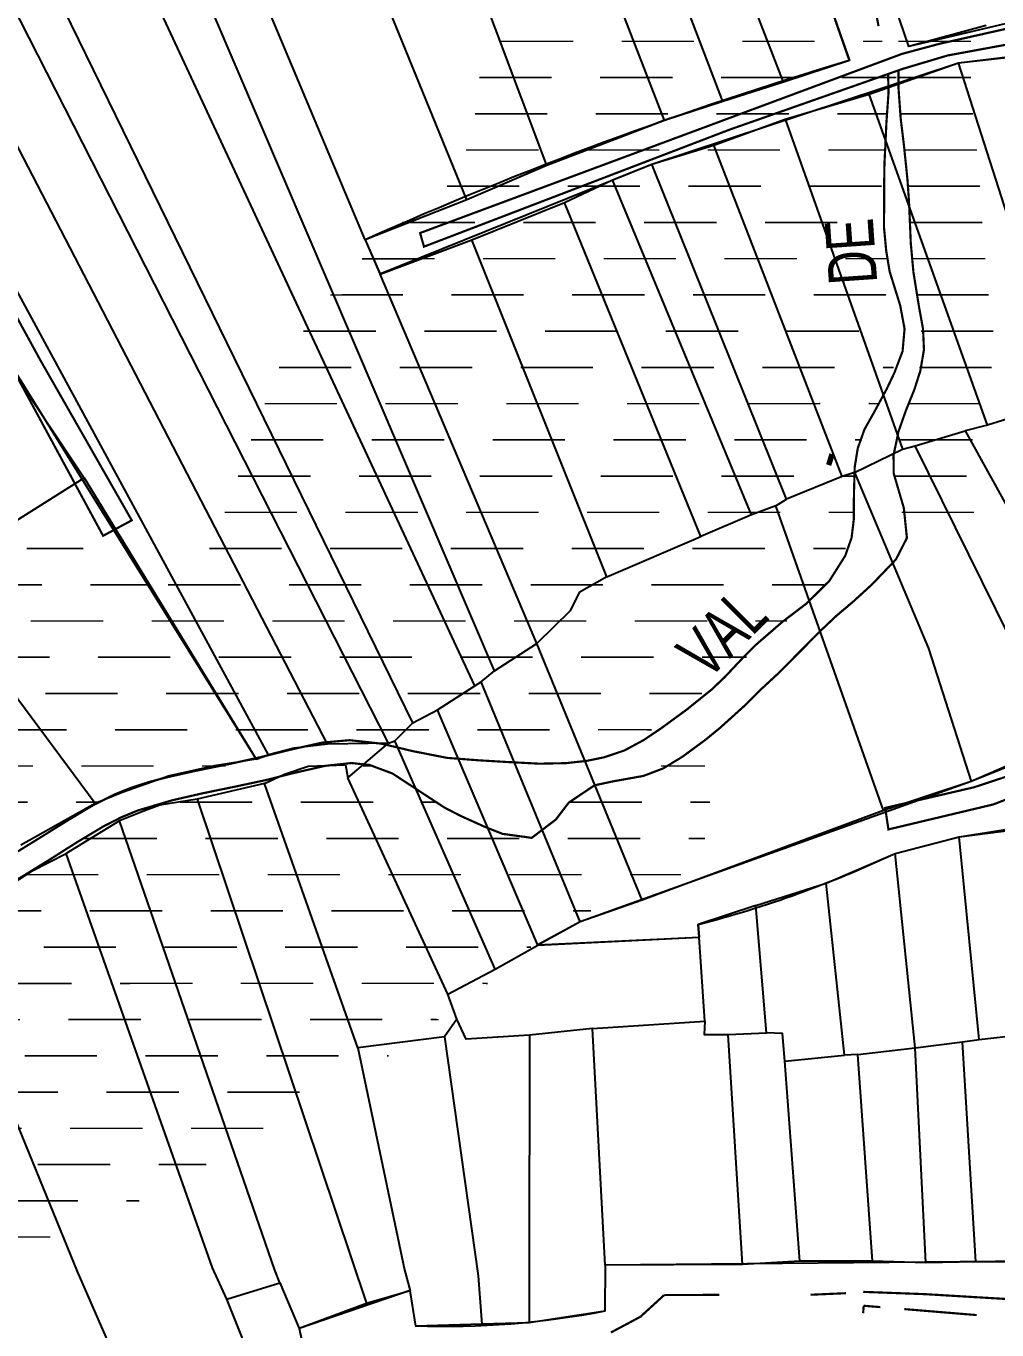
# Model space of a CAD drawing. Extents: x 203614 to 206284, y 4847494 to 4848495.
# Drawn here: x 203974.2 to 204054.6, y 4847955.6 to 4848063.5 of the extents above; entities that cross this region are included whole.
import ezdxf

# ---------------------------------------------------------------- set-up
doc = ezdxf.new("R2010")
doc.units = 0
doc.header["$LTSCALE"] = 1.5
doc.header["$MEASUREMENT"] = 0
doc.linetypes.add('PHANTOMX2', pattern=[5, 2.5, -0.5, 0.5, -0.5, 0.5, -0.5])
for name, color, linetype in [('CD-MALHA-LOTES', 40, 'CONTINUOUS'), ('HD-AREA-SUJ-INUND', 170, 'CONTINUOUS'), ('HD-CURSO-PERENE', 170, 'CONTINUOUS'), ('HD-TXT-PERENE', 170, 'CONTINUOUS'), ('HD-VALAS-DRENOS', 170, 'CONTINUOUS'), ('RU-QUADRAS', 210, 'CONTINUOUS'), ('SV-ESTIVAS', 7, 'CONTINUOUS'), ('SV-RUA-NAO-PAV-S-GUIA-C-GUIA', 7, 'PHANTOMX2')]:
    doc.layers.add(name, color=color, linetype=linetype)
doc.styles.add('ARIAL', font='ARIAL.TTF')

# ---------------------------------------------------------------- blocks, each defined once
blk = doc.blocks.new('*X2')
at = {"layer": 'HD-AREA-SUJ-INUND', "const_width": 0.13}
for points in [[(204002.091884, 4848002.280758), (204002.818149, 4848002.280765)], [(204026.800021, 4848002.281005), (204029.800021, 4848002.281708)], [(204029.800021, 4848002.281708), (204030.445245, 4848002.281041)], [(203986.975706, 4847999.280574), (203992.975706, 4847999.281159)], [(203996.975706, 4847999.28155), (204002.975706, 4847999.282136)], [(204006.975706, 4847999.282526), (204007.975706, 4847999.282624)], [(204007.975706, 4847999.282624), (204008.18856, 4847999.280786)], [(204019.233346, 4847999.280896), (204025.233346, 4847999.281686)], [(204029.233346, 4847999.282212), (204030.233346, 4847999.282343)], [(204030.233346, 4847999.282343), (204030.857489, 4847999.281013)], [(203979.075294, 4847996.280462), (203985.075294, 4847996.280841)], [(203989.075294, 4847996.281094), (203995.075294, 4847996.281473)], [(203999.075294, 4847996.281726), (204005.075294, 4847996.282105)], [(204009.075294, 4847996.282358), (204015.075294, 4847996.282737)], [(204019.075294, 4847996.28299), (204025.075294, 4847996.283369)], [(204029.075294, 4847996.283622), (204030.075294, 4847996.283685)], [(204030.075294, 4847996.283685), (204030.432334, 4847996.280975)], [(203974.222533, 4847993.28038), (203980.222533, 4847993.28075)], [(203984.222533, 4847993.280996), (203990.222533, 4847993.281365)], [(203994.222533, 4847993.281611), (204000.222533, 4847993.28198)], [(204004.222533, 4847993.282227), (204010.222533, 4847993.282596)], [(204014.222533, 4847993.282842), (204020.222533, 4847993.283211)], [(204024.222533, 4847993.283458), (204028.222533, 4847993.283704)], [(204028.222533, 4847993.283704), (204028.448861, 4847993.280922)], [(203969.502696, 4847990.2803), (203975.502696, 4847990.280679)], [(203979.502696, 4847990.280931), (203985.502696, 4847990.28131)], [(203989.502696, 4847990.281562), (203995.502696, 4847990.281941)], [(203999.502696, 4847990.282194), (204005.502696, 4847990.282572)], [(204009.502696, 4847990.282825), (204015.502696, 4847990.283204)], [(204019.502696, 4847990.283456), (204020.502696, 4847990.283519)], [(204020.502696, 4847990.283519), (204020.989955, 4847990.280815)], [(203965.679262, 4847987.280229), (203971.679262, 4847987.280612)], [(203975.679262, 4847987.280867), (203981.679262, 4847987.28125)], [(203985.679262, 4847987.281505), (203991.679262, 4847987.281888)], [(203995.679262, 4847987.282143), (204001.679262, 4847987.282526)], [(204005.679262, 4847987.282781), (204011.679262, 4847987.283164)], [(204015.679262, 4847987.283419), (204016.040837, 4847987.280732)], [(203962.010015, 4847984.280159), (203968.010015, 4847984.280542)], [(203972.010015, 4847984.280797), (203978.010015, 4847984.281179)], [(203982.010015, 4847984.281434), (203988.010015, 4847984.281817)], [(203992.010015, 4847984.282072), (203998.010015, 4847984.282455)], [(204002.010015, 4847984.28271), (204008.010015, 4847984.283092)], [(204012.010015, 4847984.283347), (204012.436076, 4847984.280663)], [(203957.734048, 4847981.280083), (203963.734048, 4847981.280465)], [(203967.734048, 4847981.28072), (203973.734048, 4847981.281101)], [(203977.734048, 4847981.281356), (203983.734048, 4847981.281738)], [(203987.734048, 4847981.281992), (203993.734048, 4847981.282374)], [(203997.734048, 4847981.282628), (204003.734048, 4847981.28301)], [(204007.734048, 4847981.283265), (204008.391927, 4847981.28059)], [(203954.108688, 4847978.280014), (203960.108688, 4847978.280398)], [(203964.108688, 4847978.280654), (203970.108688, 4847978.281037)], [(203974.108688, 4847978.281293), (203980.108688, 4847978.281677)], [(203984.108688, 4847978.281932), (203990.108688, 4847978.282316)], [(203994.108687, 4847978.282572), (204000.108687, 4847978.282956)], [(204004.108687, 4847978.283211), (204004.245089, 4847978.280515)], [(203950.883509, 4847975.279949), (203956.883509, 4847975.280337)], [(203960.883509, 4847975.280595), (203966.883509, 4847975.280983)], [(203970.883509, 4847975.281242), (203976.883509, 4847975.28163)], [(203980.883509, 4847975.281888), (203986.883509, 4847975.282276)], [(203990.883509, 4847975.282535), (203996.883509, 4847975.282922)], [(203947.880612, 4847972.279886), (203953.880612, 4847972.280285)], [(203957.880612, 4847972.280551), (203963.880612, 4847972.28095)], [(203967.880612, 4847972.281216), (203973.880612, 4847972.281616)], [(203977.880612, 4847972.281882), (203983.880612, 4847972.282281)], [(203987.880612, 4847972.282547), (203993.880612, 4847972.282946)], [(203945.201988, 4847969.279826), (203951.201988, 4847969.280235)], [(203955.201987, 4847969.280508), (203961.201987, 4847969.280917)], [(203965.201987, 4847969.28119), (203971.201987, 4847969.281599)], [(203975.201987, 4847969.281872), (203981.201987, 4847969.282281)], [(203985.201987, 4847969.282554), (203988.201987, 4847969.282758)], [(203988.201987, 4847969.282758), (203989.161106, 4847969.280266)], [(203942.523363, 4847966.279766), (203948.523363, 4847966.280189)], [(203952.523363, 4847966.280471), (203958.523363, 4847966.280894)], [(203962.523363, 4847966.281176), (203968.523363, 4847966.281599)], [(203972.523363, 4847966.281881), (203978.523363, 4847966.282304)], [(203982.523363, 4847966.282586), (203983.523363, 4847966.282656)], [(203983.523363, 4847966.282656), (203983.603329, 4847966.280177)], [(203940.233308, 4847963.27971), (203946.233308, 4847963.280156)], [(203950.233308, 4847963.280452), (203956.233308, 4847963.280898)], [(203960.233308, 4847963.281195), (203966.233308, 4847963.28164)], [(203970.233308, 4847963.281937), (203976.233308, 4847963.282382)]]:
    blk.add_lwpolyline(points, dxfattribs=at)
blk = doc.blocks.new('*X3')
at = {"layer": 'HD-AREA-SUJ-INUND', "const_width": 0.13}
for points in [[(204013.524698, 4848062.281905), (204019.524698, 4848062.282386)], [(204023.524698, 4848062.282707), (204029.524698, 4848062.283188)], [(204033.524698, 4848062.283509), (204039.524698, 4848062.28399)], [(204043.524698, 4848062.284311), (204044.524698, 4848062.284391)], [(204044.524698, 4848062.284391), (204045.106242, 4848062.282221)], [(204046.444241, 4848062.282234), (204052.444241, 4848062.282602)], [(204011.752566, 4848059.281854), (204017.752566, 4848059.282315)], [(204021.752566, 4848059.282622), (204027.752566, 4848059.283082)], [(204031.752566, 4848059.28339), (204037.752566, 4848059.28385)], [(204041.752566, 4848059.284157), (204045.752566, 4848059.284464)], [(204045.752566, 4848059.284464), (204046.277144, 4848059.282199)], [(204046.46142, 4848059.282201), (204052.46142, 4848059.282569)], [(204011.383145, 4848056.281818), (204017.383145, 4848056.282281)], [(204021.383145, 4848056.28259), (204027.383145, 4848056.283054)], [(204031.383145, 4848056.283363), (204037.383145, 4848056.283826)], [(204041.383145, 4848056.284135), (204045.383145, 4848056.284444)], [(204045.383145, 4848056.284444), (204045.467267, 4848056.282158)], [(204046.626885, 4848056.28217), (204052.626885, 4848056.282539)], [(204010.653405, 4848053.281777), (204016.653405, 4848053.282237)], [(204020.653405, 4848053.282543), (204026.653405, 4848053.283002)], [(204030.653405, 4848053.283309), (204036.653405, 4848053.283768)], [(204040.653405, 4848053.284074), (204044.653405, 4848053.28438)], [(204044.653405, 4848053.28438), (204045.361535, 4848053.282124)], [(204046.955656, 4848053.28214), (204052.955656, 4848053.28251)], [(204009.064292, 4848050.281728), (204015.064292, 4848050.282178)], [(204019.064292, 4848050.282478), (204025.064292, 4848050.282928)], [(204029.064292, 4848050.283228), (204035.064292, 4848050.283677)], [(204039.064292, 4848050.283977), (204045.064292, 4848050.284427)], [(204047.194225, 4848050.28211), (204053.194225, 4848050.28248)], [(204005.390344, 4848047.281659), (204011.390344, 4848047.282087)], [(204015.390344, 4848047.282373), (204021.390343, 4848047.282802)], [(204025.390343, 4848047.283087), (204031.390343, 4848047.283516)], [(204035.390343, 4848047.283802), (204041.390343, 4848047.28423)], [(204047.390856, 4848047.282079), (204053.390856, 4848047.28245)], [(204002.047774, 4848044.281592), (204008.047774, 4848044.282003)], [(204012.047774, 4848044.282277), (204018.047774, 4848044.282688)], [(204022.047774, 4848044.282961), (204028.047774, 4848044.283372)], [(204032.047774, 4848044.283646), (204038.047774, 4848044.284057)], [(204042.047774, 4848044.284331), (204045.047774, 4848044.284536)], [(204045.047774, 4848044.284536), (204045.644642, 4848044.282028)], [(204047.648175, 4848044.282048), (204053.648175, 4848044.282423)], [(203999.430855, 4848041.281533), (204005.430855, 4848041.28193)], [(204009.430855, 4848041.282195), (204015.430855, 4848041.282592)], [(204019.430855, 4848041.282857), (204025.430855, 4848041.283254)], [(204029.430855, 4848041.283518), (204035.430855, 4848041.283915)], [(204039.430855, 4848041.28418), (204045.430855, 4848041.284577)], [(204047.930538, 4848041.282018), (204053.930538, 4848041.282444)], [(203997.190479, 4848038.281478), (204003.190479, 4848038.281863)], [(204007.190479, 4848038.28212), (204013.190479, 4848038.282506)], [(204017.190479, 4848038.282763), (204023.190479, 4848038.283148)], [(204027.190479, 4848038.283405), (204033.190479, 4848038.28379)], [(204037.190479, 4848038.284047), (204043.190479, 4848038.284433)], [(204048.310504, 4848038.281989), (204054.310504, 4848038.282476)], [(203995.168574, 4848035.281424), (204001.168574, 4848035.281805)], [(204005.168574, 4848035.282059), (204011.168574, 4848035.28244)], [(204015.168574, 4848035.282694), (204021.168574, 4848035.283075)], [(204025.168574, 4848035.283329), (204031.168574, 4848035.28371)], [(204035.168574, 4848035.283964), (204041.168574, 4848035.284345)], [(204045.168574, 4848035.284599), (204046.042008, 4848035.281933)], [(204048.165812, 4848035.281954), (204054.165812, 4848035.2825)], [(203993.979317, 4848032.281379), (203999.979317, 4848032.28176)], [(204003.979317, 4848032.282014), (204009.979317, 4848032.282395)], [(204013.979317, 4848032.282649), (204019.979317, 4848032.28303)], [(204023.979317, 4848032.283284), (204029.979317, 4848032.283665)], [(204033.979317, 4848032.283919), (204039.979316, 4848032.284299)], [(204043.979316, 4848032.284553), (204044.877719, 4848032.281888)], [(204047.220917, 4848032.281912), (204053.220917, 4848032.282493)], [(203992.852625, 4848029.281335), (203998.852625, 4848029.281717)], [(204002.852625, 4848029.281972), (204008.852625, 4848029.282354)], [(204012.852625, 4848029.282609), (204018.852625, 4848029.282991)], [(204022.852625, 4848029.283245), (204028.852625, 4848029.283627)], [(204032.852625, 4848029.283882), (204038.852625, 4848029.284264)], [(204042.852625, 4848029.284519), (204043.435782, 4848029.281841)], [(204046.595481, 4848029.281873), (204052.595481, 4848029.282496)], [(203991.788864, 4848026.281292), (203997.788864, 4848026.281672)], [(204001.788864, 4848026.281925), (204007.788864, 4848026.282305)], [(204011.788864, 4848026.282558), (204017.788864, 4848026.282939)], [(204021.788864, 4848026.283192), (204027.788864, 4848026.283572)], [(204031.788864, 4848026.283825), (204037.788864, 4848026.284205)], [(204041.788864, 4848026.284459), (204042.788864, 4848026.284522)], [(204042.788864, 4848026.284522), (204042.907331, 4848026.281803)], [(204046.105203, 4848026.281835), (204052.105203, 4848026.282533)], [(203990.662707, 4848023.281247), (203996.662707, 4848023.281624)], [(204000.662707, 4848023.281875), (204006.662707, 4848023.282252)], [(204010.662707, 4848023.282503), (204016.662707, 4848023.28288)], [(204020.662707, 4848023.283131), (204026.662707, 4848023.283508)], [(204030.662707, 4848023.283759), (204036.662707, 4848023.284136)], [(204040.662707, 4848023.284387), (204042.662707, 4848023.284513)], [(204042.662707, 4848023.284513), (204042.70085, 4848023.281768)], [(204046.712299, 4848023.281808), (204052.712299, 4848023.282894)], [(203974.286177, 4848020.282122), (203978.286177, 4848020.282591)], [(203978.286177, 4848020.282591), (203978.967064, 4848020.281097)], [(203989.39267, 4848020.281202), (203995.39267, 4848020.281576)], [(203999.39267, 4848020.281826), (204005.39267, 4848020.2822)], [(204009.39267, 4848020.28245), (204015.39267, 4848020.282825)], [(204019.39267, 4848020.283074), (204025.39267, 4848020.283449)], [(204029.39267, 4848020.283699), (204035.39267, 4848020.284073)], [(204039.39267, 4848020.284323), (204041.39267, 4848020.284448)], [(204041.39267, 4848020.284448), (204042.069507, 4848020.281728)], [(203969.545627, 4848017.281774), (203975.545627, 4848017.282316)], [(203979.545627, 4848017.282678), (203983.545627, 4848017.283039)], [(203983.545627, 4848017.283039), (203984.335721, 4848017.281118)], [(203985.992049, 4848017.281135), (203991.992049, 4848017.281504)], [(203995.992049, 4848017.28175), (204001.992049, 4848017.282119)], [(204005.992049, 4848017.282365), (204011.992049, 4848017.282734)], [(204015.992049, 4848017.28298), (204021.992049, 4848017.283349)], [(204025.992049, 4848017.283595), (204031.992049, 4848017.283964)], [(204035.992049, 4848017.28421), (204039.992049, 4848017.284456)], [(204039.992049, 4848017.284456), (204040.286066, 4848017.281678)], [(203974.615371, 4848014.281792), (203980.615371, 4848014.282093)], [(203984.615371, 4848014.282294), (203990.615371, 4848014.282595)], [(203994.615371, 4848014.282796), (204000.615371, 4848014.283097)], [(204004.615371, 4848014.283298), (204010.615371, 4848014.2836)], [(204014.615371, 4848014.2838), (204020.615371, 4848014.284102)], [(204024.615371, 4848014.284303), (204030.615371, 4848014.284604)], [(204034.615371, 4848014.284805), (204036.615371, 4848014.284905)], [(204036.615371, 4848014.284905), (204037.226575, 4848014.281614)], [(203970.178317, 4848011.281708), (203976.178317, 4848011.282008)], [(203980.178317, 4848011.282207), (203986.178317, 4848011.282507)], [(203990.178317, 4848011.282706), (203996.178317, 4848011.283005)], [(204000.178317, 4848011.283205), (204006.178317, 4848011.283504)], [(204010.178317, 4848011.283704), (204016.178317, 4848011.284003)], [(204020.178317, 4848011.284203), (204026.178317, 4848011.284502)], [(204030.178317, 4848011.284702), (204033.178317, 4848011.284851)], [(204033.178317, 4848011.284851), (204033.892228, 4848011.281548)], [(203975.827588, 4848008.282125), (203981.827588, 4848008.282424)], [(203985.827588, 4848008.282622), (203991.827588, 4848008.282921)], [(203995.827588, 4848008.283119), (204001.827588, 4848008.283418)], [(204005.827588, 4848008.283617), (204011.827588, 4848008.283915)], [(204015.827588, 4848008.284114), (204021.827588, 4848008.284412)], [(204025.827588, 4848008.284611), (204029.827588, 4848008.28481)], [(204029.827588, 4848008.28481), (204030.180935, 4848008.281478)], [(203971.583901, 4848005.282049), (203977.583901, 4848005.282347)], [(203981.583901, 4848005.282546), (203987.583901, 4848005.282844)], [(203991.583901, 4848005.283043), (203997.583901, 4848005.283341)], [(204001.583901, 4848005.28354), (204007.583901, 4848005.283838)], [(204011.583901, 4848005.284036), (204017.583901, 4848005.284335)], [(204021.583901, 4848005.284533), (204025.583901, 4848005.284732)], [(204025.583901, 4848005.284732), (204026.026242, 4848005.281403)], [(203968.795523, 4848002.282383), (203974.795523, 4848002.28276)], [(203978.795523, 4848002.283011), (203984.795523, 4848002.283389)], [(203988.795523, 4848002.28364), (203989.795523, 4848002.283703)], [(203989.795523, 4848002.283703), (203990.749562, 4848002.281017)], [(203968.353264, 4847999.282552), (203974.353264, 4847999.28297)], [(203978.353264, 4847999.283249), (203980.353264, 4847999.283388)], [(203980.353264, 4847999.283388), (203980.365632, 4847999.28088)]]:
    blk.add_lwpolyline(points, dxfattribs=at)

msp = doc.modelspace()

# ---------------------------------------------------------------- linework, layer by layer
at = {"layer": 'CD-MALHA-LOTES'}
for points in [[(204027.091644, 4848055.725077), (204011.419968, 4848096.195889)], [(204017.344206, 4848052.005206), (204002.395838, 4848091.85604)], [(204010.731103, 4848049.146417), (203994.749437, 4848088.342829)], [(204002.292508, 4848045.839866), (203985.96641, 4848084.760732)], [(204013.004357, 4848010.156665), (203981.833221, 4848083.107456)], [(204011.385524, 4848008.916708), (203977.700032, 4848081.247521)], [(204006.253481, 4848005.851259), (203970.57028, 4848078.80205)], [(204053.716271, 4848063.578136), (204047.309828, 4848061.855974), (204041.764466, 4848078.113186)], [(204004.22133, 4848004.16354), (203966.988183, 4848077.286548)], [(204036.873525, 4848076.391023), (204042.384444, 4848060.684904), (204036.942412, 4848058.893855)], [(203999.192616, 4848004.094654), (203996.437156, 4848003.750221), (203994.301675, 4848003.199129), (203956.724096, 4848072.53338), (203962.372788, 4848075.08218)], [(203999.192616, 4848004.094654), (203962.372788, 4848075.08218)], [(204036.942412, 4848058.893855), (204032.46479, 4848070.466785)], [(204031.913698, 4848057.309466), (204027.573849, 4848068.675737)], [(204051.408574, 4848060.512688), (204062.568185, 4848061.752645)], [(204044.03772, 4848057.895001), (204051.408574, 4848060.512688)], [(204060.432704, 4848032.372557), (204051.408574, 4848060.512688)], [(204036.942412, 4848058.893855), (204031.913698, 4848057.309466)], [(204037.080184, 4848055.828407), (204044.03772, 4848057.895001)], [(204053.819601, 4848030.512622), (204044.03772, 4848057.895001)], [(204031.913698, 4848057.309466), (204027.091644, 4848055.725077)], [(204027.091644, 4848055.725077), (204017.344206, 4848052.005206)], [(204031.155947, 4848053.692925), (204037.080184, 4848055.828407)], [(204037.080184, 4848055.828407), (204046.793179, 4848028.514914)], [(204026.023903, 4848052.108536), (204031.155947, 4848053.692925)], [(204041.798909, 4848026.24166), (204031.155947, 4848053.692925)], [(204017.344206, 4848052.005206), (204010.731103, 4848049.146417)], [(204022.786238, 4848050.799693), (204026.023903, 4848052.108536)], [(204037.183514, 4848024.381725), (204026.023903, 4848052.108536)], [(204018.790822, 4848048.939758), (204022.786238, 4848050.799693)], [(204034.290282, 4848023.072881), (204022.786238, 4848050.799693)], [(204010.731103, 4848049.146417), (204002.292508, 4848045.839866)], [(204011.144422, 4848045.839866), (204018.790822, 4848048.939758)], [(204030.088206, 4848021.281833), (204018.790822, 4848048.939758)], [(204002.292508, 4848045.839866), (204003.532465, 4848043.01552)], [(204003.532465, 4848043.01552), (204011.144422, 4848045.839866)], [(204022.304033, 4848017.940838), (204011.144422, 4848045.839866)], [(204016.517568, 4848012.429919), (204003.532465, 4848043.01552)], [(203973.22241, 4848034.852471), (203979.043318, 4848026.13833)], [(204056.299515, 4848031.270373), (204053.819601, 4848030.512622)], [(204047.826477, 4848028.79046), (204051.959666, 4848030.030417)], [(204053.819601, 4848030.512622), (204051.959666, 4848030.030417)], [(204051.959666, 4848030.030417), (204065.013656, 4848006.436794)], [(204042.797763, 4848026.586092), (204046.793179, 4848028.514914)], [(204046.793179, 4848028.514914), (204047.826477, 4848028.79046)], [(204060.053828, 4848004.025767), (204047.826477, 4848028.79046)], [(204042.797763, 4848026.586092), (204041.798909, 4848026.24166)], [(204042.797763, 4848026.586092), (204048.92866, 4848012.0166), (204052.476315, 4848000.994762)], [(203966.023772, 4848017.940838), (203979.043318, 4848026.13833)], [(203979.043318, 4848026.13833), (203993.268378, 4848002.854697), (203989.824053, 4848002.303605), (203986.104183, 4848001.476967), (203982.177653, 4848000.099237), (203979.938842, 4847999.16927)], [(204041.798909, 4848026.24166), (204037.183514, 4848024.381725)], [(204036.28799, 4848023.830633), (204037.183514, 4848024.381725)], [(204034.290282, 4848023.072881), (204030.088206, 4848021.281833)], [(204036.28799, 4848023.830633), (204034.290282, 4848023.072881)], [(204045.20879, 4847998.583735), (204036.28799, 4848023.830633)], [(204022.304033, 4848017.940838), (204030.088206, 4848021.281833)], [(203979.938842, 4847999.16927), (203966.023772, 4848017.940838)], [(204022.304033, 4848017.940838), (204020.030779, 4848016.631995), (204019.273027, 4848015.116492), (204016.517568, 4848012.429919)], [(204013.004357, 4848010.156665), (204016.517568, 4848012.429919)], [(204025.231709, 4847991.178437), (204016.517568, 4848012.429919)], [(204011.902173, 4848009.26114), (204013.004357, 4848010.156665)], [(204011.385524, 4848008.916708), (204011.902173, 4848009.26114)], [(204020.099665, 4847989.387389), (204011.902173, 4848009.26114)], [(204008.285632, 4848006.919), (204011.385524, 4848008.916708)], [(204006.253481, 4848005.851259), (204008.285632, 4848006.919)], [(204016.586454, 4847987.458567), (204008.285632, 4848006.919)], [(204004.772421, 4848004.3702), (204006.253481, 4848005.851259)], [(204004.22133, 4848004.16354), (203999.192616, 4848004.094654)], [(204000.880335, 4848001.304751), (204004.22133, 4848004.16354)], [(204004.22133, 4848004.16354), (204004.772421, 4848004.3702)], [(204013.073243, 4847985.460859), (204004.772421, 4848004.3702)], [(204060.053828, 4848004.025767), (204052.476315, 4848000.994762)], [(203993.959484, 4848000.834126), (203995.637864, 4848001.608763), (203997.574456, 4848002.254294), (204000.673003, 4848002.3834), (204000.880335, 4848001.304751)], [(203993.959484, 4848000.834126), (203988.407921, 4847999.543065)], [(204001.706973, 4847978.951086), (203993.959484, 4848000.834126)], [(204009.146713, 4847983.394264), (204000.880335, 4848001.304751)], [(204052.476315, 4848000.994762), (204045.20879, 4847998.583735)], [(203988.407921, 4847999.543065), (203985.309374, 4847999.02664), (203983.889206, 4847998.510216), (203981.952614, 4847997.735579)], [(203988.407921, 4847999.543065), (204002.411113, 4847957.777419)], [(203979.938842, 4847999.16927), (203973.807945, 4847995.724945)], [(204045.20879, 4847998.583735), (204025.231709, 4847991.178437)], [(203981.952614, 4847997.735579), (203979.628704, 4847996.315412), (203977.563006, 4847995.02435)], [(203995.230812, 4847959.48713), (203994.815041, 4847960.548507), (203981.952614, 4847997.735579)], [(204046.173201, 4847995.036081), (204051.477461, 4847996.41381)], [(204051.477461, 4847996.41381), (204056.230628, 4847997.033789)], [(204053.130736, 4847979.63995), (204051.477461, 4847996.41381)], [(203967.105409, 4847988.310832), (203969.42932, 4847990.118318), (203972.140548, 4847991.925803), (203974.722671, 4847993.604183), (203977.563006, 4847995.02435)], [(203990.846734, 4847958.13384), (203989.652763, 4847960.72518), (203977.563006, 4847995.02435)], [(204040.455622, 4847992.59061), (204046.173201, 4847995.036081)], [(204047.826477, 4847978.951086), (204046.173201, 4847995.036081)], [(204034.634714, 4847990.730675), (204040.455622, 4847992.59061)], [(204041.971125, 4847978.331107), (204040.455622, 4847992.59061)], [(204025.231709, 4847991.178437), (204020.099665, 4847989.387389)], [(204034.634714, 4847990.730675), (204029.881546, 4847989.146286), (204029.950433, 4847988.112988)], [(204035.530239, 4847980.191042), (204034.634714, 4847990.730675)], [(204020.099665, 4847989.387389), (204016.586454, 4847987.458567)], [(203986.934545, 4847941.072607), (203978.482887, 4847960.437052), (203967.105409, 4847988.310832)], [(204013.073243, 4847985.460859), (204016.586454, 4847987.458567)], [(204016.586454, 4847987.458567), (204029.950433, 4847988.112988)], [(204030.432638, 4847981.155453), (204029.950433, 4847988.112988)], [(204009.146713, 4847983.394264), (204013.073243, 4847985.460859)], [(204009.904465, 4847981.327669), (204009.146713, 4847983.394264)], [(204009.904465, 4847981.327669), (204008.871168, 4847979.84661)], [(204015.897589, 4847979.984383), (204010.662216, 4847979.674394), (204009.904465, 4847981.327669)], [(204021.132962, 4847980.535475), (204030.432638, 4847981.155453)], [(204030.432638, 4847981.155453), (204030.363752, 4847980.053269), (204032.36146, 4847980.053269)], [(204015.897589, 4847979.984383), (204015.88159, 4847960.097717), (204015.880953, 4847956.185916)], [(204021.132962, 4847980.535475), (204015.897589, 4847979.984383)], [(204022.16626, 4847960.937269), (204021.132962, 4847980.535475)], [(204032.36146, 4847980.053269), (204035.530239, 4847980.191042)], [(204033.53253, 4847961.006155), (204032.36146, 4847980.053269)], [(204037.045741, 4847977.848902), (204036.839082, 4847980.122156), (204035.530239, 4847980.191042)], [(204053.130736, 4847979.63995), (204057.746131, 4847980.156599)], [(204008.871168, 4847979.84661), (204001.706973, 4847978.951086)], [(204001.706973, 4847978.951086), (204005.545462, 4847960.564156), (204006.030171, 4847958.838973)], [(204008.871168, 4847979.84661), (204011.666573, 4847960.077514), (204011.964842, 4847956.067812)], [(204043.073309, 4847978.399994), (204047.826477, 4847978.951086)], [(204047.826477, 4847978.951086), (204051.753007, 4847979.433291)], [(204048.722001, 4847961.143928), (204047.826477, 4847978.951086)], [(204051.753007, 4847979.433291), (204053.130736, 4847979.63995)], [(204052.85519, 4847961.212815), (204051.753007, 4847979.433291)], [(204037.045741, 4847977.848902), (204041.971125, 4847978.331107)], [(204038.285698, 4847961.281701), (204037.045741, 4847977.848902)], [(204043.073309, 4847978.399994), (204041.971125, 4847978.331107)], [(204044.313266, 4847961.281701), (204043.073309, 4847978.399994)], [(204022.16626, 4847960.937269), (204022.14697, 4847957.141014), (204015.880953, 4847956.185916)], [(204033.53253, 4847961.006155), (204022.16626, 4847960.937269)], [(204038.285698, 4847961.281701), (204033.53253, 4847961.006155)], [(204044.313266, 4847961.281701), (204038.285698, 4847961.281701)], [(204048.722001, 4847961.143928), (204044.313266, 4847961.281701)], [(204052.85519, 4847961.212815), (204048.722001, 4847961.143928)], [(204058.366109, 4847961.212815), (204052.85519, 4847961.212815)], [(203990.846734, 4847958.13384), (203995.230812, 4847959.48713)], [(203995.230812, 4847959.48713), (203996.834373, 4847955.713351)], [(204006.030171, 4847958.838973), (204002.411113, 4847957.777419)], [(204011.964842, 4847956.067812), (204006.506026, 4847955.890674), (204006.030171, 4847958.838973)], [(203993.335062, 4847951.939349), (203990.846734, 4847958.13384)], [(204002.411113, 4847957.777419), (203996.834373, 4847955.713351)], [(204015.880953, 4847956.185916), (204011.964842, 4847956.067812)], [(203996.834373, 4847955.713351), (203997.369353, 4847953.295753)]]:
    msp.add_lwpolyline(points, dxfattribs=at)
at = {"layer": 'HD-CURSO-PERENE', "const_width": 0.18, "flags": 128}
for points in [[(204044.391102, 4848065.706386), (204044.8, 4848063.54)], [(204046.45, 4848059.87), (204046.457202, 4848058.369301), (204046.629553, 4848055.945709), (204046.905023, 4848053.661229), (204047.195519, 4848050.836154), (204047.32068, 4848049.02334), (204047.403602, 4848047.17137), (204047.47, 4848045.56), (204047.69, 4848043.16), (204048.152296, 4848040.286947), (204048.482425, 4848038.483121), (204048.562002, 4848036.759463), (204048.260476, 4848034.996216), (204047.780221, 4848033.491704), (204047.054711, 4848031.680679), (204046.45319, 4848029.970593), (204046.04266, 4848028.015882), (204046.05927, 4848026.487349), (204046.893281, 4848023.650319), (204047.15, 4848021.16), (204046.24, 4848019.38), (204044.267213, 4848017.32188), (204042.722815, 4848015.907849), (204041.300867, 4848014.705702), (204040.095142, 4848013.564876), (204038.318273, 4848011.780191), (204036.475141, 4848009.923338), (204035.061834, 4848008.618778), (204033.82, 4848007.37), (204031.67, 4848005.43), (204030.509139, 4848004.479281), (204028.5803, 4848003.057255), (204026.980128, 4848002.083091), (204025.339858, 4848001.4579), (204022.858912, 4848001.015433), (204021.290302, 4848000.681639), (204019.16, 4847999.25), (204018.09, 4847997.85), (204016.09, 4847996.33), (204013.673484, 4847996.661928), (204012.24, 4847997.23), (204010.2, 4847998.15), (204008.865879, 4847998.8396), (204006.799361, 4848000.194845), (204004.568953, 4848001.655467), (204002.66, 4848002.37), (204001.166039, 4848002.524874), (203998.984379, 4848002.291282), (203996.240639, 4848001.662119), (203994.096671, 4848001.117648), (203991.447952, 4848000.552303), (203988.913744, 4848000.034451), (203986.337691, 4847999.443809), (203983.484689, 4847998.598929), (203982.097715, 4847998.024584), (203980.644428, 4847997.286538), (203978.503129, 4847996.002768), (203976.24273, 4847994.567421), (203974.151488, 4847993.275675), (203971.671804, 4847991.790983)], [(204045.59, 4848059.57), (204045.631954, 4848058.068969), (204045.45178, 4848055.536307), (204045.377794, 4848053.881335), (204045.290866, 4848052.192082), (204045.269671, 4848050.670138), (204045.266367, 4848048.920256), (204045.250512, 4848046.889054), (204045.436987, 4848044.929643), (204045.720918, 4848043.220683), (204046.595462, 4848040.407069), (204046.95497, 4848038.475064), (204046.79, 4848036.62), (204046.12, 4848034.85), (204045.477954, 4848033.493195), (204044.440194, 4848031.579701), (204043.636629, 4848030.150943), (204043.081877, 4848028.591444), (204042.827338, 4848027.017003), (204042.764967, 4848024.790823), (204042.75, 4848022.67), (204042.570625, 4848021.180118), (204042.039773, 4848019.680034), (204040.732908, 4848017.612528), (204038.856439, 4848015.746377), (204036.874577, 4848014.243392), (204034.635933, 4848012.304102), (204033.385627, 4848011.042833), (204032.09, 4848009.66), (204031.003035, 4848008.626043), (204028.935126, 4848006.959938), (204026.775428, 4848005.379727), (204025.372727, 4848004.436888), (204023.77236, 4848003.569904), (204022.09, 4848003), (204020.61983, 4848002.701402), (204018.917665, 4848002.515445), (204016.7098, 4848002.471729), (204013.952919, 4848002.616472), (204011.652978, 4848002.754876), (204009.083577, 4848002.952667), (204006.211642, 4848003.516947), (204003.665553, 4848004.127761), (204001.021519, 4848004.417787), (203998.732154, 4848004.21616), (203995.941082, 4848003.589309), (203993.735573, 4848003.033), (203991.020945, 4848002.437251), (203988.191747, 4848001.86315), (203985.847911, 4848001.33428), (203984.397168, 4848000.952077), (203982.960938, 4848000.488456), (203981.566826, 4847999.931945), (203979.856105, 4847999.073758), (203977.650832, 4847997.756277), (203975.23591, 4847996.248428), (203972.922888, 4847994.823202)]]:
    msp.add_lwpolyline(points, dxfattribs=at)
at = {"layer": 'HD-VALAS-DRENOS', "const_width": 0.18, "flags": 128}
for points in [[(204027.06, 4847958.48), (204025.258698, 4847956.83414)], [(204027.62001, 4847958.481188), (204027.06, 4847958.48)], [(204031.62, 4847958.49), (204027.62001, 4847958.481188)], [(204042.1, 4847958.63), (204039.17, 4847958.5)], [(204056.89, 4847958.06), (204048.65, 4847958.55), (204043.53, 4847958.74)], [(204025.09, 4847956.68), (204022.645378, 4847955.374257)], [(204025.258698, 4847956.83414), (204025.09, 4847956.68)]]:
    msp.add_lwpolyline(points, dxfattribs=at)
at = {"layer": 'RU-QUADRAS', "color": 6, "linetype": 'Continuous'}
for points in [[(204065.36, 4848066.13), (204047.31, 4848061.86), (204041.76, 4848078.11)], [(203952.8, 4848067.92), (203993.27, 4848002.85), (203994.3, 4848003.2), (203956.72, 4848072.53)]]:
    msp.add_lwpolyline(points, dxfattribs=at)
for points in [[(204036.87, 4848076.39), (204042.38, 4848060.68, 0.0331973646), (204002.29, 4848045.84), (204003.53, 4848043.02), (204026.02, 4848052.11), (204051.41, 4848060.51), (204092.98, 4848065.58)], [(204065.01, 4848006.44), (204052.48, 4848000.99), (204020.1, 4847989.39), (204016.59, 4847987.46), (204029.95, 4847988.11), (204029.88, 4847989.15, 0.0455085347), (204046.17, 4847995.04), (204051.48, 4847996.41), (204065.74, 4847998.69)], [(204080.93, 4847961.49), (204022.17, 4847960.94), (204022.15, 4847957.14, -0.0571871678), (204006.49, 4847955.9), (204006.02, 4847958.85), (203996.84, 4847955.71), (203997.39, 4847953.28)]]:
    msp.add_lwpolyline(points, format="xyb", dxfattribs=at)
at = {"layer": 'SV-ESTIVAS', "const_width": 0.18, "flags": 128}
msp.add_lwpolyline([(204097.13, 4848032.69), (204098.41, 4848032.66), (204097.24, 4848038.56), (204095.8, 4848068.27), (204072.01, 4848066.4), (204066.98, 4848065.68), (204058.67, 4848064.06), (204049.82, 4848062.07), (204046.74, 4848061.24), (204006.85, 4848046.41), (204007.17, 4848045.28), (204032.5, 4848054.98), (204046.8, 4848060), (204050.52, 4848061.11), (204065.94, 4848063.95), (204072.32, 4848065), (204075.68, 4848065.36), (204094.45, 4848066.8), (204094.64, 4848066.82), (204095.85, 4848041.39)], close=True, dxfattribs=at)
at = {"layer": 'SV-RUA-NAO-PAV-S-GUIA-C-GUIA', "const_width": 0.18, "flags": 128}
for points in [[(204119.02, 4848151.17), (204107.04, 4848146.8), (204100.09, 4848143.69), (204091.45, 4848139.91), (204069.99, 4848128.26), (204062.88, 4848124.59), (204055.24, 4848120.91), (204022.26, 4848104.97), (203992.56, 4848090.04), (203962.62, 4848077.35), (203958.88, 4848074.95), (203955.79, 4848072.98), (203967.36, 4848050.61), (203975.38, 4848035.94), (203982.98, 4848022.62), (203980.61, 4848021.34), (203970.2, 4848040.58), (203953.24, 4848070.46), (203946.19, 4848065.62), (203941.45, 4848061.6), (203936.74, 4848056.82), (203931.92, 4848052.33), (203917.4, 4848035.87), (203895.95, 4848012.89), (203891.51, 4848008.61), (203885.31, 4848003.86), (203878.69, 4848001.42), (203873.2, 4848000.39), (203868.56, 4848000.42), (203860.64, 4848000.43), (203868.16, 4847984.98), (203867.8, 4847984.35), (203867.57, 4847983.94), (203857.56, 4847999.65), (203852.72, 4847998.8), (203848.53, 4847996.52), (203844.59, 4847994.07), (203838.97, 4847990.57), (203834.3, 4847986.68), (203820.47, 4847975.92), (203807.26, 4847965.56), (203800.9, 4847960.29)], [(204135.84, 4848036.4), (204116.7, 4848031.83), (204108.73, 4848030.59), (204101.65, 4848029.22), (204098.4, 4848028.03), (204095.36, 4848026.42), (204076.34, 4848013.18), (204073.91, 4848011.53), (204071.76, 4848010.31), (204068.62, 4848008.8), (204057.97, 4848002.77), (204055.71, 4848001.51), (204052.71, 4848000.52), (204045.35, 4847998.81), (204045.62, 4847997.03), (204054.31, 4847999.1), (204058.64, 4848000.78), (204061.44, 4848002.72), (204069.77, 4848006.99), (204074.65, 4848008.76), (204079.56, 4848011.84), (204084.67, 4848015.72), (204087.9, 4848018.14), (204098.76, 4848025.77), (204102.3, 4848027.27), (204104.61, 4848028.18), (204118.91, 4848030.45), (204136.15, 4848033.95)], [(204043.527486, 4847956.97574), (204043.57, 4847957.59)], [(204043.57, 4847957.59), (204044.949575, 4847957.47608)], [(204046.94279, 4847957.311489), (204052.922438, 4847956.817714)]]:
    msp.add_lwpolyline(points, dxfattribs=at)

# ---------------------------------------------------------------- block references
at = {"layer": 'HD-AREA-SUJ-INUND'}
for name in ['*X3', '*X2']:
    msp.add_blockref(name, (0, 0), dxfattribs=at)

# ---------------------------------------------------------------- texts
at = {"layer": 'HD-TXT-PERENE', "style": 'ARIAL', "width": 0.7}
for s, rotation, p in [('DE', 94, (204044.7, 4848042.29)), ('-', 73, (204042.1, 4848026.58)), ('VAL', 45, (204030.64, 4848009.3))]:
    msp.add_text(s, height=4, rotation=rotation, dxfattribs=at).set_placement(p)

doc.saveas('drawing.dxf')
